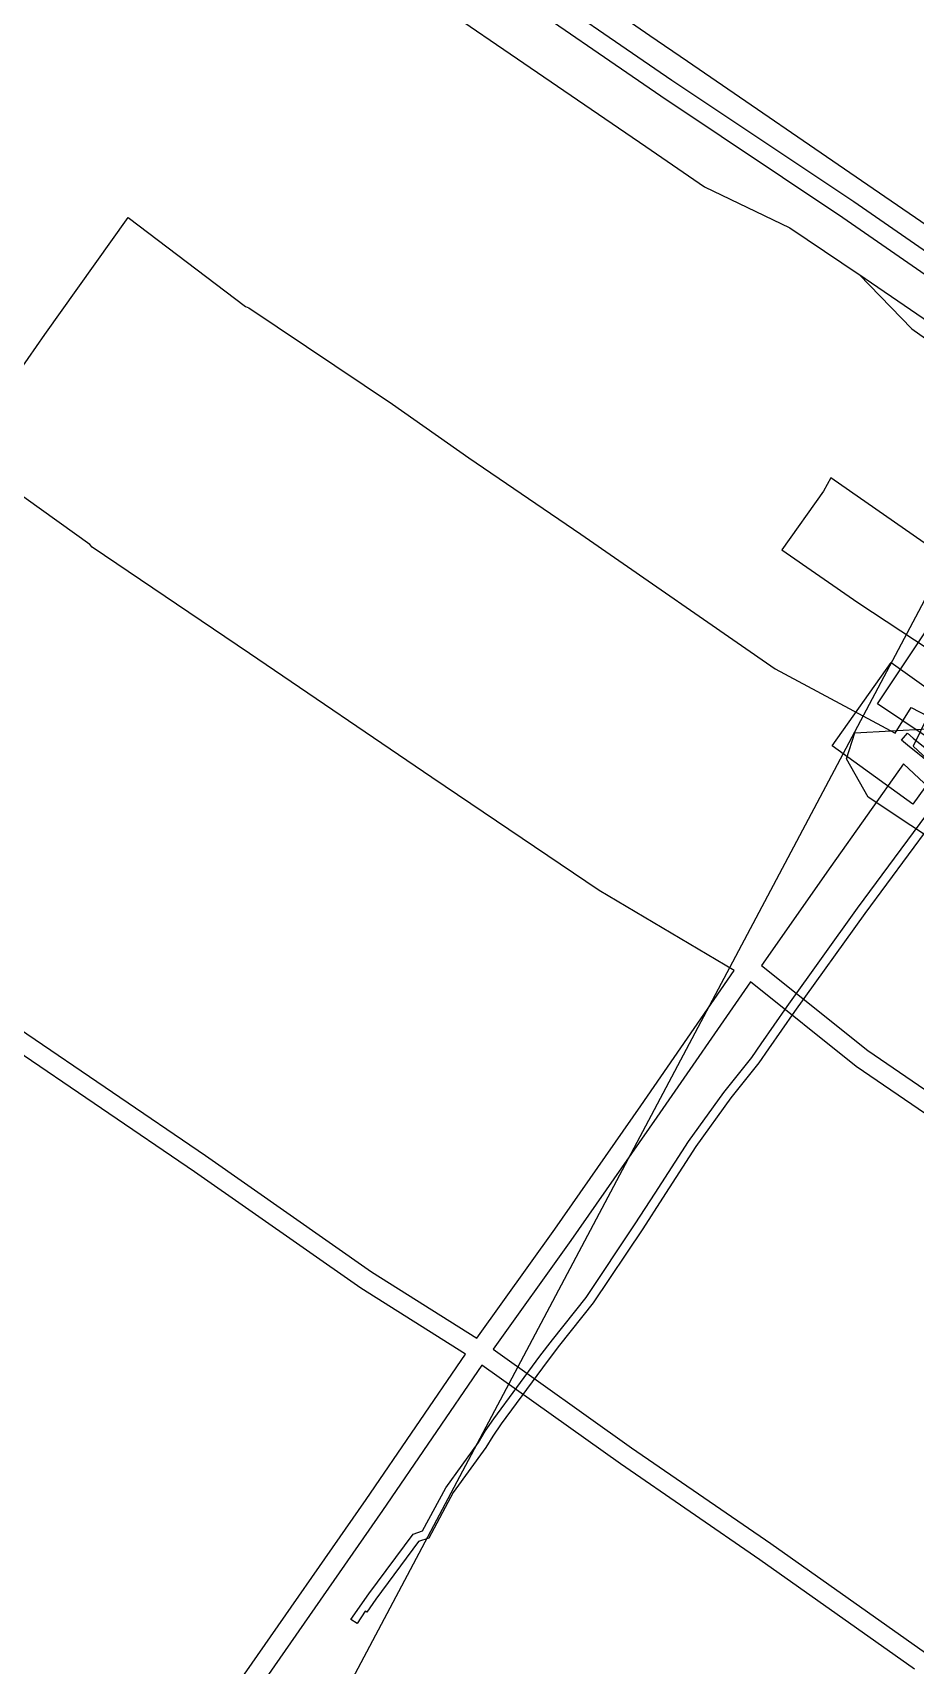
# Model space of a CAD drawing. Header units: metres. Extents: x -1448899 to 1563798, y -293564 to 398817.
# Drawn here: x 40241.3 to 40438.9, y 36668.7 to 37033.9 of the extents above; entities that cross this region are included whole.
import ezdxf

# ---------------------------------------------------------------- set-up
doc = ezdxf.new("R2010")
doc.units = ezdxf.units.M
for name, color, linetype in [('C', 134, 'Continuous'), ('P', 94, 'Continuous'), ('T', 1, 'Continuous'), ('Z', 30, 'Continuous'), ('Газопроводы', 7, 'Continuous'), ('кадастр', 7, 'Continuous')]:
    doc.layers.add(name, color=color, linetype=linetype)

# ---------------------------------------------------------------- blocks, each defined once
blk = doc.blocks.new('A$C0BB7152E')
at = {"layer": 'C', "linetype": 'Continuous'}
blk.add_lwpolyline([(1532873.13, 387461.17), (1532881.39, 387473.48), (1532869.5, 387481.09), (1532849.27, 387494.03), (1532851.59, 387497.3), (1532838.72, 387505.99), (1532826.55, 387514.19), (1532784.75, 387542.34), (1532776.31, 387548.02), (1532766.86, 387554.39), (1532734.05, 387576.5), (1532722.32, 387559.08), (1532755.74, 387536.56), (1532775.56, 387523.22), (1532788.76, 387514.32), (1532807.94, 387505.3), (1532823.56, 387494.98), (1532835.42, 387482.9), (1532838.54, 387480.8), (1532840.29, 387483.03)], close=True, dxfattribs=at)
at = {"layer": 'P', "linetype": 'Continuous'}
blk.add_lwpolyline([(1532806.74, 387433.25), (1532823.79, 387421.64), (1532839.86, 387411.24), (1532851, 387426.66), (1532850.41, 387426.99), (1532817.53, 387449.43), (1532815.91, 387446.45)], close=True, dxfattribs=at)
at = {"layer": 'T', "linetype": 'Continuous'}
blk.add_lwpolyline([(1532865.44, 387466.78), (1532823.5, 387494.96)], dxfattribs=at)
at = {"layer": 'Z', "linetype": 'Continuous'}
for points in [[(1532066.67, 375431.54), (1531673.18, 376679.56), (1531389.95, 377957.12), (1531219.14, 379254.51), (1531162.06, 380561.85), (1531219.14, 381869.18), (1531389.95, 383166.57), (1531673.18, 384444.13), (1532066.67, 385692.15), (1532567.45, 386901.12), (1533171.68, 388061.85), (1533874.78, 389165.49), (1534671.4, 390203.66)], [(1532745.68, 387562.25), (1532781.29, 387538.17), (1532822.26, 387511.31), (1532861.22, 387484.8), (1532884.9, 387469.72), (1532907.52, 387503.34), (1532934.33, 387544.5), (1532895.86, 387570.31)], [(1532858.83, 387481.1), (1532819.82, 387507.65), (1532778.86, 387534.5), (1532743.22, 387558.61)], [(1532624.74, 387455.85), (1532641.38, 387480.17), (1532659.86, 387506.44), (1532686.27, 387486.76), (1532687.02, 387486.45), (1532719.3, 387465.14), (1532736.52, 387453.32), (1532761.7, 387436.46), (1532805.41, 387406.64), (1532832.43, 387392.47), (1532835.96, 387398.21), (1532839.66, 387396.3), (1532836.46, 387389.59), (1532849.88, 387377.32)], [(1532847.12, 387373.88), (1532834.32, 387385.59), (1532818.24, 387362.55), (1532802.93, 387340.26), (1532826.82, 387321.45), (1532896.9, 387274.36)], [(1532894.44, 387270.71), (1532824.29, 387317.84), (1532800.44, 387336.62), (1532779.74, 387306.16), (1532760.71, 387278.4), (1532743.53, 387253.99), (1532774.65, 387232.17), (1532806.01, 387210.96), (1532840.82, 387186.8)], [(1532838.35, 387183.15), (1532803.54, 387207.33), (1532772.17, 387228.54), (1532741.03, 387250.36), (1532719.01, 387217.67), (1532692.08, 387178.33)], [(1532688.43, 387180.81), (1532715.37, 387220.14), (1532737.36, 387252.78), (1532713.77, 387267.37), (1532676.34, 387293.11), (1532634.53, 387321.16)], [(1532636.96, 387324.83), (1532678.81, 387296.76), (1532716.16, 387271.06), (1532739.85, 387256.41), (1532757.09, 387280.9), (1532776.1, 387308.64), (1532796.8, 387339.09), (1532766.44, 387356.75), (1532728.79, 387381.75), (1532687.8, 387409.17), (1532652.39, 387432.63), (1532651.86, 387433.24), (1532626.58, 387451.03)], [(1532845.1, 387378.47), (1532825.91, 387352.1), (1532810.33, 387330.04), (1532804.64, 387321.61), (1532802.49, 387318.45), (1532796.25, 387310.61), (1532788.5, 387299.66), (1532781.14, 387288.05), (1532776.8, 387281.16), (1532765.84, 387264.48), (1532758.36, 387254.98), (1532755.58, 387251.29), (1532745.41, 387237.26), (1532743.56, 387234.51), (1532742.04, 387231.95), (1532734.84, 387221.82), (1532729.41, 387211.61), (1532727.15, 387210.82), (1532717.72, 387197.86), (1532715.71, 387194.93), (1532715.35, 387195.17), (1532713.52, 387192.34), (1532712.15, 387193.26), (1532716.09, 387199.02), (1532725.89, 387212.49), (1532728, 387213.25), (1532733.13, 387222.87), (1532740.37, 387233.04), (1532741.86, 387235.59), (1532743.77, 387238.42), (1532753.98, 387252.48), (1532756.77, 387256.2), (1532764.21, 387265.66), (1532775.1, 387282.25), (1532779.46, 387289.13), (1532786.83, 387300.78), (1532794.65, 387311.8), (1532800.88, 387319.65), (1532802.99, 387322.72), (1532808.68, 387331.17), (1532824.28, 387353.26), (1532843.6, 387379.81)], [(1532842.1, 387384.35), (1532835.2, 387389.81), (1532833.85, 387390.94), (1532835.13, 387392.47), (1532836.46, 387391.35), (1532843.34, 387385.91)]]:
    blk.add_lwpolyline(points, dxfattribs=at)
for points in [[(1533097.19, 387762.94), (1533070.58, 387723.24), (1533071.56, 387707.06), (1533055.42, 387680.86), (1533041.73, 387657.54), (1533027.45, 387637.63), (1533010.33, 387631.95), (1532946.15, 387540.01), (1532918.03, 387497.47), (1532895.06, 387461.77), (1532867.1, 387419.72), (1532845.93, 387387.45), (1532828.37, 387398.97), (1532849.58, 387431.3), (1532877.48, 387473.27), (1532900.43, 387508.95), (1532928.77, 387551.81), (1532997.11, 387649.69), (1533014.37, 387655.41), (1533024.11, 387669), (1533037.42, 387691.68), (1533050.2, 387712.42), (1533049.2, 387729.04), (1533079.74, 387774.63)], [(1532831.36, 387408.29), (1532849.76, 387395.32), (1532836.51, 387376.58), (1532818.32, 387389.49)], [(1533148.05, 387194.09), (1533116.84, 387049.2), (1533101.97, 386967.82), (1533082.32, 386971.51), (1533097.31, 387053.52), (1533127.13, 387191.8), (1533099.7, 387211.39), (1533054.03, 387229.39), (1533011.18, 387254.74), (1532883.65, 387340.78), (1532826.45, 387378.12), (1532821.57, 387386.63), (1532823.4, 387392.47), (1532839.66, 387393.52), (1532935.64, 387329.98), (1533022.18, 387271.44), (1533063.51, 387247.01), (1533109.43, 387228.94), (1533144.07, 387204.27)]]:
    blk.add_lwpolyline(points, close=True, dxfattribs=at)
blk = doc.blocks.new('A$C0ab4c2d5')
at = {"layer": 'кадастр', "rotation": 359.5536696139991}
blk.add_blockref('A$C0BB7152E', (-1535830.43, -375345.19), dxfattribs=at)

msp = doc.modelspace()

# ---------------------------------------------------------------- linework, layer by layer
at = {"layer": 'Газопроводы', "color": 6, "lineweight": 200}
msp.add_circle((43176.13, 37749.97), 11368.91, dxfattribs=at)

# ---------------------------------------------------------------- next in the draw order: block references
at = {"layer": 'Газопроводы', "rotation": 359.9999655066117}
msp.add_blockref('A$C0ab4c2d5', (40461.14, 36782.24), dxfattribs=at)

doc.saveas('drawing.dxf')
